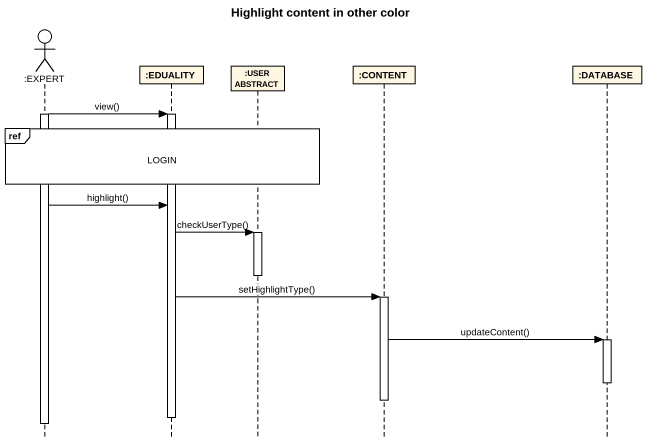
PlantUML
@startuml
title Highlight content in other color
hide footbox
actor ":EXPERT" as EXPERT
participant ":EDUALITY" as EDUALITY
participant ":USER ABSTRACT" as USER_ABSTRACT
participant ":CONTENT" as CONTENT
participant ":DATABASE" as DATABASE_

activate EXPERT
EXPERT -> EDUALITY : view()
activate EDUALITY
ref over EXPERT, EDUALITY, USER_ABSTRACT : LOGIN
EXPERT -> EDUALITY : highlight()
EDUALITY -> USER_ABSTRACT : checkUserType()
activate USER_ABSTRACT
deactivate USER_ABSTRACT
EDUALITY -> CONTENT : setHighlightType()
activate CONTENT
CONTENT -> DATABASE_ : updateContent()
activate DATABASE_
deactivate DATABASE_
deactivate CONTENT
deactivate EDUALITY
deactivate EXPERT
@enduml
